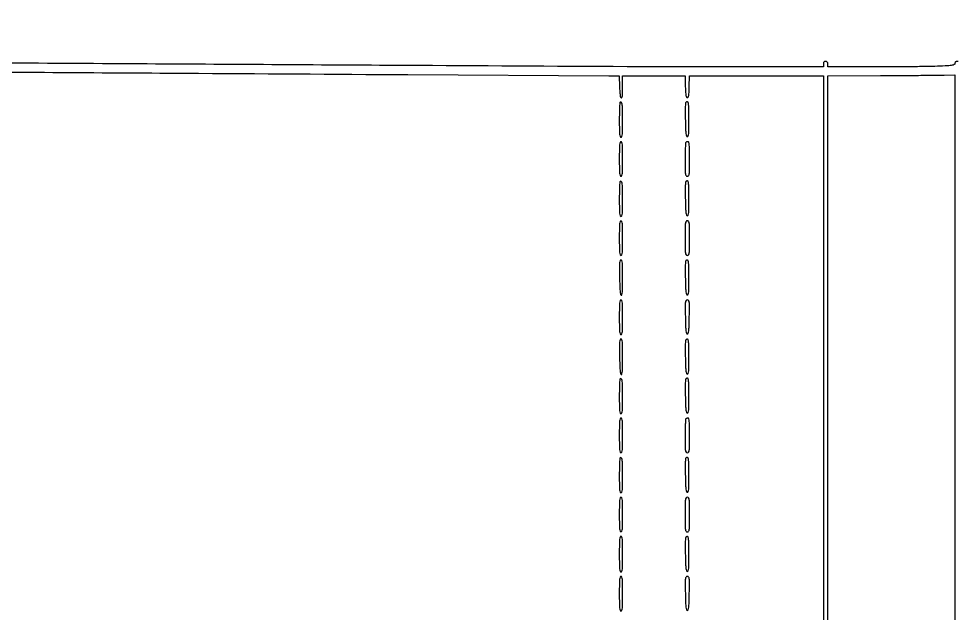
# Model space of a CAD drawing. Extents: x 56 to 1133, y 13 to 780.
# Drawn here: x 598.2 to 669.4, y 535.1 to 580.2 of the extents above; entities that cross this region are included whole.
import ezdxf

# ---------------------------------------------------------------- set-up
doc = ezdxf.new("R2010")
doc.units = 0
doc.header["$MEASUREMENT"] = 0

msp = doc.modelspace()

# ---------------------------------------------------------------- linework, layer by layer
for points in [[(512.7183, 748.668533, -0.000001), (459.121102, 751.17978, -0.000001), (407.844657, 753.582407, -0.000001), (364.322196, 755.62181, -0.000003), (342.098843, 756.663341)], [(597.152773, 709.532732, 0.000001), (644.775909, 711.772814, 0.02038)], [(546.558755, 675.894767, 0.000001), (593.453206, 675.911769, 0.256594)], [(529.032925, 286.436984, -0.000002), (529.83462, 265.012438, -0.000004), (530.769888, 240.009811, -0.000003), (531.839084, 211.4154, 0.000001), (532.991169, 180.601107, 0.000001), (534.178651, 148.843697, 0.000001), (535.23949, 120.47627, 0.000003), (535.941746, 101.701946, 0.000115)], [(340.916813, 486.835527, -0.000001), (340.895598, 462.377991, -0.192633)], [(1130.14234, 577.288816, 0.000001), (1112.945079, 577.188951, 0.000111)], [(593.378593, 696.469297, 0.000002), (562.930092, 696.495285, 0.000139)], [(659.5416, 273.9771, -0.000009), (659.54438, 420.999454, -0.000183)], [(340.275612, 460.29304, 0.000001), (337.392807, 449.674757, 0.000025)], [(528.70788, 577.073614, 0.000003), (528.686579, 549.005158, 0.000159)], [(1130.319428, 549.297508, 0.000003), (1130.298148, 577.178284, 0.310328)], [(308.265541, 303.202231, -0.000001), (310.164009, 315.537643, -0.000018)], [(358.825898, 675.890535, 0.000017), (481.082405, 675.883684, 0.000096)], [(478.976143, 642.156178, 0.000003), (460.681715, 642.17741, 0.000206)], [(482.385504, 704.150272, 0.000022), (544.65467, 707.067273, 0.000037)], [(321.234872, 387.4257), (331.297936, 424.538048, 0.000031), (335.156582, 438.772108, 0.000051), (338.404975, 450.762803), (341.355812, 461.659591, 0.06621), (341.361, 461.698598, -0.413751), (341.380839, 461.718469, -0.000002), (350.38024, 461.732641, -0.000245), (360.291398, 461.743336, -0.000147), (372.064797, 461.7468), (402.768594, 461.7468), (402.891952, 461.30265, -0.001526), (403.232355, 460.06236, -0.000038), (404.771147, 454.386117, -0.000039), (407.3347, 444.924004, -0.000004), (413.387069, 422.577), (422.906997, 387.4257)], [(537.336475, 576.55572, 0.000021), (552.555434, 576.453381, 0.000045), (570.418726, 576.335609, 0.000031), (590.725527, 576.204787, 0.000005), (610.740539, 576.077266, 0.000008), (627.662812, 575.969897), (642.92551, 575.873322, 0.001582), (643.280213, 575.8722), (643.715273, 575.8722), (643.739486, 575.054208, 0.00777), (643.756294, 574.68204, 0.022633), (643.783491, 574.426257, 0.027142), (643.8193, 574.254431, 0.252934), (643.86945, 574.201158, 0.408919), (643.920911, 574.226413, 0.052462), (643.952297, 574.358441, 0.026533), (643.970479, 574.598757, 0.005615), (643.9752, 575.01915), (643.9752, 575.8722), (646.340936, 575.8722), (648.706673, 575.8722), (648.730886, 575.04735, 0.005676), (648.748528, 574.614105, 0.032297), (648.77535, 574.385161, 0.0723), (648.816736, 574.262555, 0.282393), (648.882, 574.2225, 0.282393), (648.947264, 574.262555, 0.0723), (648.98865, 574.385161, 0.032297), (649.015472, 574.614105, 0.005676), (649.033114, 575.04735), (649.057327, 575.8722), (654.130264, 575.8722), (659.2032, 575.8722), (659.2032, 540.1287), (659.2032, 504.3852)], [(413.809305, 423.6768, 0.00002), (410.054853, 437.539876, 0.000033), (406.87465, 449.277685, 0.000002), (404.013931, 459.83339, 0.00469)], [(659.189342, 332.340905, -0.000015), (659.196643, 226.03005, -0.00003)], [(522.785662, 696.518177, 0.000034), (456.743067, 696.532924)], [(542.626754, 577.181304, 0.000008), (528.894017, 577.250086, 0.173964)], [(528.669582, 509.78548, 0.000029), (528.6654, 436.649492)], [(659.562766, 466.606012, -0.000011), (659.584417, 494.02232, -0.413976)], [(669.429069, 576.961269, 0.072254), (669.3552, 576.972, 0.071765), (669.283577, 576.961667, 0.115033), (669.230096, 576.931356, 0.121462), (669.197397, 576.881918, 0.085867), (669.186, 576.816045, -0.278307), (669.132785, 576.727846, -0.082142), (668.976654, 576.67591, -0.026448), (668.652373, 576.641956, -0.002498), (667.85355, 576.604827, -0.006083), (667.121831, 576.583392, -0.001401), (665.887393, 576.565714, -0.001447), (664.465122, 576.553448, -0.001412), (663.03135, 576.549282), (659.5416, 576.549), (659.5416, 576.7605, 0.044917), (659.532593, 576.860562, 0.124434), (659.50353, 576.924413, 0.149477), (659.451523, 576.959939, 0.07578), (659.3724, 576.972, 0.07578), (659.293277, 576.959939, 0.149477), (659.24127, 576.924413, 0.124434), (659.212207, 576.860562, 0.044917), (659.2032, 576.7605), (659.2032, 576.549), (650.25675, 576.551733, -0.001265), (644.323499, 576.568556, -0.000086), (627.424664, 576.662122, -0.000123), (607.278032, 576.782069, -0.000092), (585.0936, 576.923686, 0.000095), (559.781777, 577.085125, 0.000291)], [(659.544401, 516.299784, -0.000059), (659.5416, 540.127872), (659.5416, 575.870543), (663.53895, 575.89337, 0.000358), (665.130011, 575.903596, 0.00045), (666.604378, 575.915455, 0.000359), (667.841582, 575.927408, 0.003557), (668.36115, 575.936498), (669.186, 575.9568), (669.186, 315.444661)]]:
    msp.add_lwpolyline(points, format="xyb")
for points in [[(643.7778, 573.87, 0.185783), (643.755036, 573.818752, 0.00225), (643.737967, 573.449115, 0.006347), (643.725474, 573.017685, 0.004064), (643.7214, 572.5164, 0.003), (643.725687, 571.801941, 0.021382), (643.744619, 571.45655, 0.045736), (643.7802, 571.270459, 0.334295), (643.8483, 571.2192, 0.338315), (643.916747, 571.271499, 0.04313), (643.952067, 571.46595, 0.020523), (643.970942, 571.825586, 0.002849), (643.9752, 572.5728, 0.00412), (643.968554, 573.379355, 0.033647), (643.937746, 573.746368, 0.167132), (643.872339, 573.871325, 0.406029)], [(648.752716, 573.823795, 0.085122), (648.73559, 573.737796, 0.002729), (648.728022, 573.382192, 0.005198), (648.725738, 572.961303, 0.003577), (648.731522, 572.48431, 0.003364), (648.748798, 571.820185, 0.02243), (648.774439, 571.490381, 0.046873), (648.813754, 571.311311, 0.326126), (648.882, 571.2615, 0.334815), (648.950144, 571.312892, 0.045399), (648.985692, 571.500025, 0.021271), (649.004617, 571.847196, 0.00298), (649.0089, 572.56575, 0.003963), (649.003876, 573.199713, 0.015727), (648.985464, 573.588652, 0.017661), (648.95645, 573.841908, 0.282056), (648.903194, 573.905235, 0.109818), (648.859435, 573.909758, 0.095363), (648.815388, 573.895847, 0.090523), (648.777824, 573.865679, 0.087022)], [(643.7214, 569.5695, 0.002961), (643.725679, 568.846852, 0.021161), (643.744597, 568.4979, 0.045065), (643.780112, 568.309724, 0.33533), (643.8483, 568.2582, 0.33533), (643.916488, 568.309724, 0.045065), (643.952003, 568.4979, 0.021161), (643.970921, 568.846852, 0.002961), (643.9752, 569.5695, 0.002961), (643.970921, 570.292148, 0.021161), (643.952003, 570.6411, 0.045065), (643.916488, 570.829276, 0.33533), (643.8483, 570.8808, 0.33533), (643.780112, 570.829276, 0.045065), (643.744597, 570.6411, 0.021161), (643.725679, 570.292148, 0.002961)], [(648.7692, 570.8244, 0.185292), (648.74645, 570.773315, 0.002389), (648.729367, 570.415941, 0.006546), (648.716875, 569.998167, 0.004201), (648.7128, 569.5131, 0.002254), (648.716369, 568.721417, 0.031262), (648.736802, 568.436213, 0.120793), (648.787525, 568.307141, 0.243639), (648.882, 568.2582, 0.250083), (648.976782, 568.308769, 0.116079), (649.027321, 568.443262, 0.02996), (649.047668, 568.740174, 0.00213), (649.0512, 569.5695, 0.003406), (649.046601, 570.244596, 0.018048), (649.028231, 570.613781, 0.027363), (648.997306, 570.832402, 0.35812), (648.9384, 570.8808, 0.043841), (648.891074, 570.876642, 0.036641), (648.842167, 570.864232, 0.038133), (648.798889, 570.846038, 0.077955)], [(643.7778, 567.8634, 0.185783), (643.755036, 567.812152, 0.00225), (643.737967, 567.442515, 0.006347), (643.725474, 567.011085, 0.004064), (643.7214, 566.5098, 0.003), (643.725687, 565.795341, 0.021382), (643.744619, 565.44995, 0.045736), (643.7802, 565.263859, 0.334295), (643.8483, 565.2126, 0.338315), (643.916747, 565.264899, 0.04313), (643.952067, 565.45935, 0.020523), (643.970942, 565.818986, 0.002849), (643.9752, 566.5662, 0.00412), (643.968554, 567.372755, 0.033647), (643.937746, 567.739768, 0.167132), (643.872339, 567.864725, 0.406029)], [(648.752716, 567.817195, 0.085122), (648.73559, 567.731196, 0.002729), (648.728022, 567.375592, 0.005198), (648.725738, 566.954703, 0.003577), (648.731522, 566.47771, 0.003364), (648.748798, 565.813585, 0.02243), (648.774439, 565.483781, 0.046873), (648.813754, 565.304711, 0.326126), (648.882, 565.2549, 0.334815), (648.950144, 565.306292, 0.045399), (648.985692, 565.493425, 0.021271), (649.004617, 565.840596, 0.00298), (649.0089, 566.55915, 0.003963), (649.003876, 567.193113, 0.015727), (648.985464, 567.582052, 0.017661), (648.95645, 567.835308, 0.282056), (648.903194, 567.898635, 0.109818), (648.859435, 567.903158, 0.095363), (648.815388, 567.889247, 0.090523), (648.777824, 567.859079, 0.087022)], [(643.7214, 563.5629, 0.002961), (643.725679, 562.840252, 0.021161), (643.744597, 562.4913, 0.045065), (643.780112, 562.303124, 0.33533), (643.8483, 562.2516, 0.33533), (643.916488, 562.303124, 0.045065), (643.952003, 562.4913, 0.021161), (643.970921, 562.840252, 0.002961), (643.9752, 563.5629, 0.002961), (643.970921, 564.285548, 0.021161), (643.952003, 564.6345, 0.045065), (643.916488, 564.822676, 0.33533), (643.8483, 564.8742, 0.33533), (643.780112, 564.822676, 0.045065), (643.744597, 564.6345, 0.021161), (643.725679, 564.285548, 0.002961)], [(648.7128, 563.5629, 0.00213), (648.716332, 562.733574, 0.02996), (648.736679, 562.436663, 0.116079), (648.787218, 562.302169, 0.250083), (648.882, 562.2516, 0.250083), (648.976782, 562.302169, 0.116079), (649.027321, 562.436663, 0.02996), (649.047668, 562.733574, 0.00213), (649.0512, 563.5629, 0.00213), (649.047668, 564.392226, 0.02996), (649.027321, 564.689138, 0.116079), (648.976782, 564.823631, 0.250083), (648.882, 564.8742, 0.250083), (648.787218, 564.823631, 0.116079), (648.736679, 564.689138, 0.02996), (648.716332, 564.392226, 0.00213)], [(643.740402, 560.587707, 0.00406), (643.756728, 559.95245, 0.015187), (643.782342, 559.553955, 0.015954), (643.815887, 559.290121, 0.279848), (643.86945, 559.227057, 0.457179), (643.923833, 559.259409, 0.024232), (643.952953, 559.485545, 0.016613), (643.970691, 559.867631, 0.003292), (643.9752, 560.55255, 0.002775), (643.970992, 561.310734, 0.020868), (643.952044, 561.66905, 0.045773), (643.916017, 561.860458, 0.335075), (643.846152, 561.9132, 0.334735), (643.777124, 561.861157, 0.049826), (643.744064, 561.67863, 0.021548), (643.731413, 561.33241, 0.002753)], [(648.752716, 561.810595, 0.085122), (648.73559, 561.724596, 0.002729), (648.728022, 561.368992, 0.005198), (648.725738, 560.948103, 0.003577), (648.731522, 560.47111, 0.003364), (648.748798, 559.806985, 0.02243), (648.774439, 559.477181, 0.046873), (648.813754, 559.298111, 0.326126), (648.882, 559.2483, 0.334815), (648.950144, 559.299692, 0.045399), (648.985692, 559.486825, 0.021271), (649.004617, 559.833996, 0.00298), (649.0089, 560.55255, 0.003963), (649.003876, 561.186513, 0.015727), (648.985464, 561.575452, 0.017661), (648.95645, 561.828708, 0.282056), (648.903194, 561.892035, 0.109818), (648.859435, 561.896558, 0.095363), (648.815388, 561.882647, 0.090523), (648.777824, 561.852479, 0.087022)], [(643.7214, 557.5563, 0.002961), (643.725679, 556.833652, 0.021161), (643.744597, 556.4847, 0.045065), (643.780112, 556.296524, 0.33533), (643.8483, 556.245, 0.33533), (643.916488, 556.296524, 0.045065), (643.952003, 556.4847, 0.021161), (643.970921, 556.833652, 0.002961), (643.9752, 557.5563, 0.002961), (643.970921, 558.278948, 0.021161), (643.952003, 558.6279, 0.045065), (643.916488, 558.816076, 0.33533), (643.8483, 558.8676, 0.33533), (643.780112, 558.816076, 0.045065), (643.744597, 558.6279, 0.021161), (643.725679, 558.278948, 0.002961)], [(648.731747, 557.57745, 0.003143), (648.748899, 556.874177, 0.021321), (648.774368, 556.527367, 0.043757), (648.813338, 556.338419, 0.331373), (648.882, 556.2873, 0.331373), (648.950662, 556.338419, 0.043757), (648.989632, 556.527367, 0.021321), (649.015101, 556.874177, 0.003143), (649.032253, 557.57745, 0.002031), (649.043907, 558.40757, 0.031489), (649.028817, 558.69212, 0.13071), (648.978861, 558.818705, 0.238092), (648.882, 558.8676, 0.238092), (648.785139, 558.818705, 0.13071), (648.735183, 558.69212, 0.031489), (648.720093, 558.40757, 0.002031)], [(643.740402, 554.581107, 0.00406), (643.756728, 553.94585, 0.015187), (643.782342, 553.547355, 0.015954), (643.815887, 553.283521, 0.279848), (643.86945, 553.220457, 0.457179), (643.923833, 553.252809, 0.024232), (643.952953, 553.478945, 0.016613), (643.970691, 553.861031, 0.003292), (643.9752, 554.54595, 0.002775), (643.970992, 555.304134, 0.020868), (643.952044, 555.66245, 0.045773), (643.916017, 555.853858, 0.335075), (643.846152, 555.9066, 0.334735), (643.777124, 555.854557, 0.049826), (643.744064, 555.67203, 0.021548), (643.731413, 555.32581, 0.002753)], [(648.752716, 555.803995, 0.085122), (648.73559, 555.717996, 0.002729), (648.728022, 555.362392, 0.005198), (648.725738, 554.941503, 0.003577), (648.731522, 554.46451, 0.003364), (648.748798, 553.800385, 0.02243), (648.774439, 553.470581, 0.046873), (648.813754, 553.291511, 0.326126), (648.882, 553.2417, 0.334815), (648.950144, 553.293092, 0.045399), (648.985692, 553.480225, 0.021271), (649.004617, 553.827396, 0.00298), (649.0089, 554.54595, 0.003963), (649.003876, 555.179913, 0.015727), (648.985464, 555.568852, 0.017661), (648.95645, 555.822108, 0.282056), (648.903194, 555.885435, 0.109818), (648.859435, 555.889958, 0.095363), (648.815388, 555.876047, 0.090523), (648.777824, 555.845879, 0.087022)], [(643.7778, 552.8892, 0.185783), (643.755036, 552.837952, 0.00225), (643.737967, 552.468315, 0.006347), (643.725474, 552.036885, 0.004064), (643.7214, 551.5356, 0.003), (643.725687, 550.821141, 0.021382), (643.744619, 550.47575, 0.045736), (643.7802, 550.289659, 0.334295), (643.8483, 550.2384, 0.338315), (643.916747, 550.290699, 0.04313), (643.952067, 550.48515, 0.020523), (643.970942, 550.844786, 0.002849), (643.9752, 551.592, 0.00412), (643.968554, 552.398555, 0.033647), (643.937746, 552.765568, 0.167132), (643.872339, 552.890525, 0.406029)], [(648.752716, 552.842995, 0.085122), (648.73559, 552.756996, 0.002729), (648.728022, 552.401392, 0.005198), (648.725738, 551.980503, 0.003577), (648.731522, 551.50351, 0.003364), (648.748798, 550.839385, 0.02243), (648.774439, 550.509581, 0.046873), (648.813754, 550.330511, 0.326126), (648.882, 550.2807, 0.334815), (648.950144, 550.332092, 0.045399), (648.985692, 550.519225, 0.021271), (649.004617, 550.866396, 0.00298), (649.0089, 551.58495, 0.003963), (649.003876, 552.218913, 0.015727), (648.985464, 552.607852, 0.017661), (648.95645, 552.861108, 0.282056), (648.903194, 552.924435, 0.109818), (648.859435, 552.928958, 0.095363), (648.815388, 552.915047, 0.090523), (648.777824, 552.884879, 0.087022)], [(643.7214, 548.5887, 0.002961), (643.725679, 547.866052, 0.021161), (643.744597, 547.5171, 0.045065), (643.780112, 547.328924, 0.33533), (643.8483, 547.2774, 0.33533), (643.916488, 547.328924, 0.045065), (643.952003, 547.5171, 0.021161), (643.970921, 547.866052, 0.002961), (643.9752, 548.5887, 0.002961), (643.970921, 549.311348, 0.021161), (643.952003, 549.6603, 0.045065), (643.916488, 549.848476, 0.33533), (643.8483, 549.9, 0.33533), (643.780112, 549.848476, 0.045065), (643.744597, 549.6603, 0.021161), (643.725679, 549.311348, 0.002961)], [(648.7692, 549.8436, 0.185292), (648.74645, 549.792515, 0.002389), (648.729367, 549.435141, 0.006546), (648.716875, 549.017367, 0.004201), (648.7128, 548.5323, 0.002254), (648.716369, 547.740617, 0.031262), (648.736802, 547.455412, 0.120793), (648.787525, 547.326341, 0.243639), (648.882, 547.2774, 0.250083), (648.976782, 547.327969, 0.116079), (649.027321, 547.462462, 0.02996), (649.047668, 547.759374, 0.00213), (649.0512, 548.5887, 0.003406), (649.046601, 549.263796, 0.018048), (649.028231, 549.632981, 0.027363), (648.997306, 549.851602, 0.35812), (648.9384, 549.9, 0.043841), (648.891074, 549.895842, 0.036641), (648.842167, 549.883433, 0.038133), (648.798889, 549.865238, 0.077955)], [(643.7778, 546.8826, 0.185783), (643.755036, 546.831352, 0.00225), (643.737967, 546.461715, 0.006347), (643.725474, 546.030285, 0.004064), (643.7214, 545.529, 0.003), (643.725687, 544.814541, 0.021382), (643.744619, 544.46915, 0.045736), (643.7802, 544.283059, 0.334295), (643.8483, 544.2318, 0.338315), (643.916747, 544.284099, 0.04313), (643.952067, 544.47855, 0.020523), (643.970942, 544.838186, 0.002849), (643.9752, 545.5854, 0.00412), (643.968554, 546.391955, 0.033647), (643.937746, 546.758968, 0.167132), (643.872339, 546.883925, 0.406029)], [(648.752716, 546.836395, 0.085122), (648.73559, 546.750396, 0.002729), (648.728022, 546.394792, 0.005198), (648.725738, 545.973903, 0.003577), (648.731522, 545.49691, 0.003364), (648.748798, 544.832785, 0.02243), (648.774439, 544.502981, 0.046873), (648.813754, 544.323911, 0.326126), (648.882, 544.2741, 0.334815), (648.950144, 544.325492, 0.045399), (648.985692, 544.512625, 0.021271), (649.004617, 544.859796, 0.00298), (649.0089, 545.57835, 0.003963), (649.003876, 546.212313, 0.015727), (648.985464, 546.601252, 0.017661), (648.95645, 546.854508, 0.282056), (648.903194, 546.917835, 0.109818), (648.859435, 546.922358, 0.095363), (648.815388, 546.908447, 0.090523), (648.777824, 546.878279, 0.087022)], [(643.7214, 542.5821, 0.002961), (643.725679, 541.859452, 0.021161), (643.744597, 541.5105, 0.045065), (643.780112, 541.322324, 0.33533), (643.8483, 541.2708, 0.33533), (643.916488, 541.322324, 0.045065), (643.952003, 541.5105, 0.021161), (643.970921, 541.859452, 0.002961), (643.9752, 542.5821, 0.002961), (643.970921, 543.304748, 0.021161), (643.952003, 543.6537, 0.045065), (643.916488, 543.841876, 0.33533), (643.8483, 543.8934, 0.33533), (643.780112, 543.841876, 0.045065), (643.744597, 543.6537, 0.021161), (643.725679, 543.304748, 0.002961)], [(648.7128, 542.5821, 0.00213), (648.716332, 541.752774, 0.02996), (648.736679, 541.455862, 0.116079), (648.787218, 541.321369, 0.250083), (648.882, 541.2708, 0.250083), (648.976782, 541.321369, 0.116079), (649.027321, 541.455862, 0.02996), (649.047668, 541.752774, 0.00213), (649.0512, 542.5821, 0.00213), (649.047668, 543.411426, 0.02996), (649.027321, 543.708337, 0.116079), (648.976782, 543.842831, 0.250083), (648.882, 543.8934, 0.250083), (648.787218, 543.842831, 0.116079), (648.736679, 543.708337, 0.02996), (648.716332, 543.411426, 0.00213)], [(643.7214, 539.5788, 0.002849), (643.725658, 538.831586, 0.020523), (643.744533, 538.47195, 0.04313), (643.779853, 538.277499, 0.338315), (643.8483, 538.2252, 0.338315), (643.916747, 538.277499, 0.04313), (643.952067, 538.47195, 0.020523), (643.970942, 538.831586, 0.002849), (643.9752, 539.5788, 0.002849), (643.970942, 540.326014, 0.020523), (643.952067, 540.68565, 0.04313), (643.916747, 540.880101, 0.338315), (643.8483, 540.9324, 0.338315), (643.779853, 540.880101, 0.04313), (643.744533, 540.68565, 0.020523), (643.725658, 540.326014, 0.002849)], [(648.752716, 540.829795, 0.085122), (648.73559, 540.743796, 0.002729), (648.728022, 540.388192, 0.005198), (648.725738, 539.967303, 0.003577), (648.731522, 539.49031, 0.003364), (648.748798, 538.826185, 0.02243), (648.774439, 538.496381, 0.046873), (648.813754, 538.317311, 0.326126), (648.882, 538.2675, 0.334815), (648.950144, 538.318892, 0.045399), (648.985692, 538.506025, 0.021271), (649.004617, 538.853196, 0.00298), (649.0089, 539.57175, 0.003963), (649.003876, 540.205713, 0.015727), (648.985464, 540.594652, 0.017661), (648.95645, 540.847908, 0.282056), (648.903194, 540.911235, 0.109818), (648.859435, 540.915758, 0.095363), (648.815388, 540.901847, 0.090523), (648.777824, 540.871679, 0.087022)], [(643.7214, 536.5755, 0.002961), (643.725679, 535.852852, 0.021161), (643.744597, 535.5039, 0.045065), (643.780112, 535.315724, 0.33533), (643.8483, 535.2642, 0.33533), (643.916488, 535.315724, 0.045065), (643.952003, 535.5039, 0.021161), (643.970921, 535.852852, 0.002961), (643.9752, 536.5755, 0.002961), (643.970921, 537.298148, 0.021161), (643.952003, 537.6471, 0.045065), (643.916488, 537.835276, 0.33533), (643.8483, 537.8868, 0.33533), (643.780112, 537.835276, 0.045065), (643.744597, 537.6471, 0.021161), (643.725679, 537.298148, 0.002961)], [(648.731747, 536.59665, 0.003143), (648.748899, 535.893377, 0.021321), (648.774368, 535.546567, 0.043757), (648.813338, 535.357619, 0.331373), (648.882, 535.3065, 0.331373), (648.950662, 535.357619, 0.043757), (648.989632, 535.546567, 0.021321), (649.015101, 535.893377, 0.003143), (649.032253, 536.59665, 0.002031), (649.043907, 537.42677, 0.031489), (649.028817, 537.71132, 0.13071), (648.978861, 537.837905, 0.238092), (648.882, 537.8868, 0.238092), (648.785139, 537.837905, 0.13071), (648.735183, 537.71132, 0.031489), (648.720093, 537.42677, 0.002031)]]:
    msp.add_lwpolyline(points, format="xyb", close=True)

doc.saveas('drawing.dxf')
